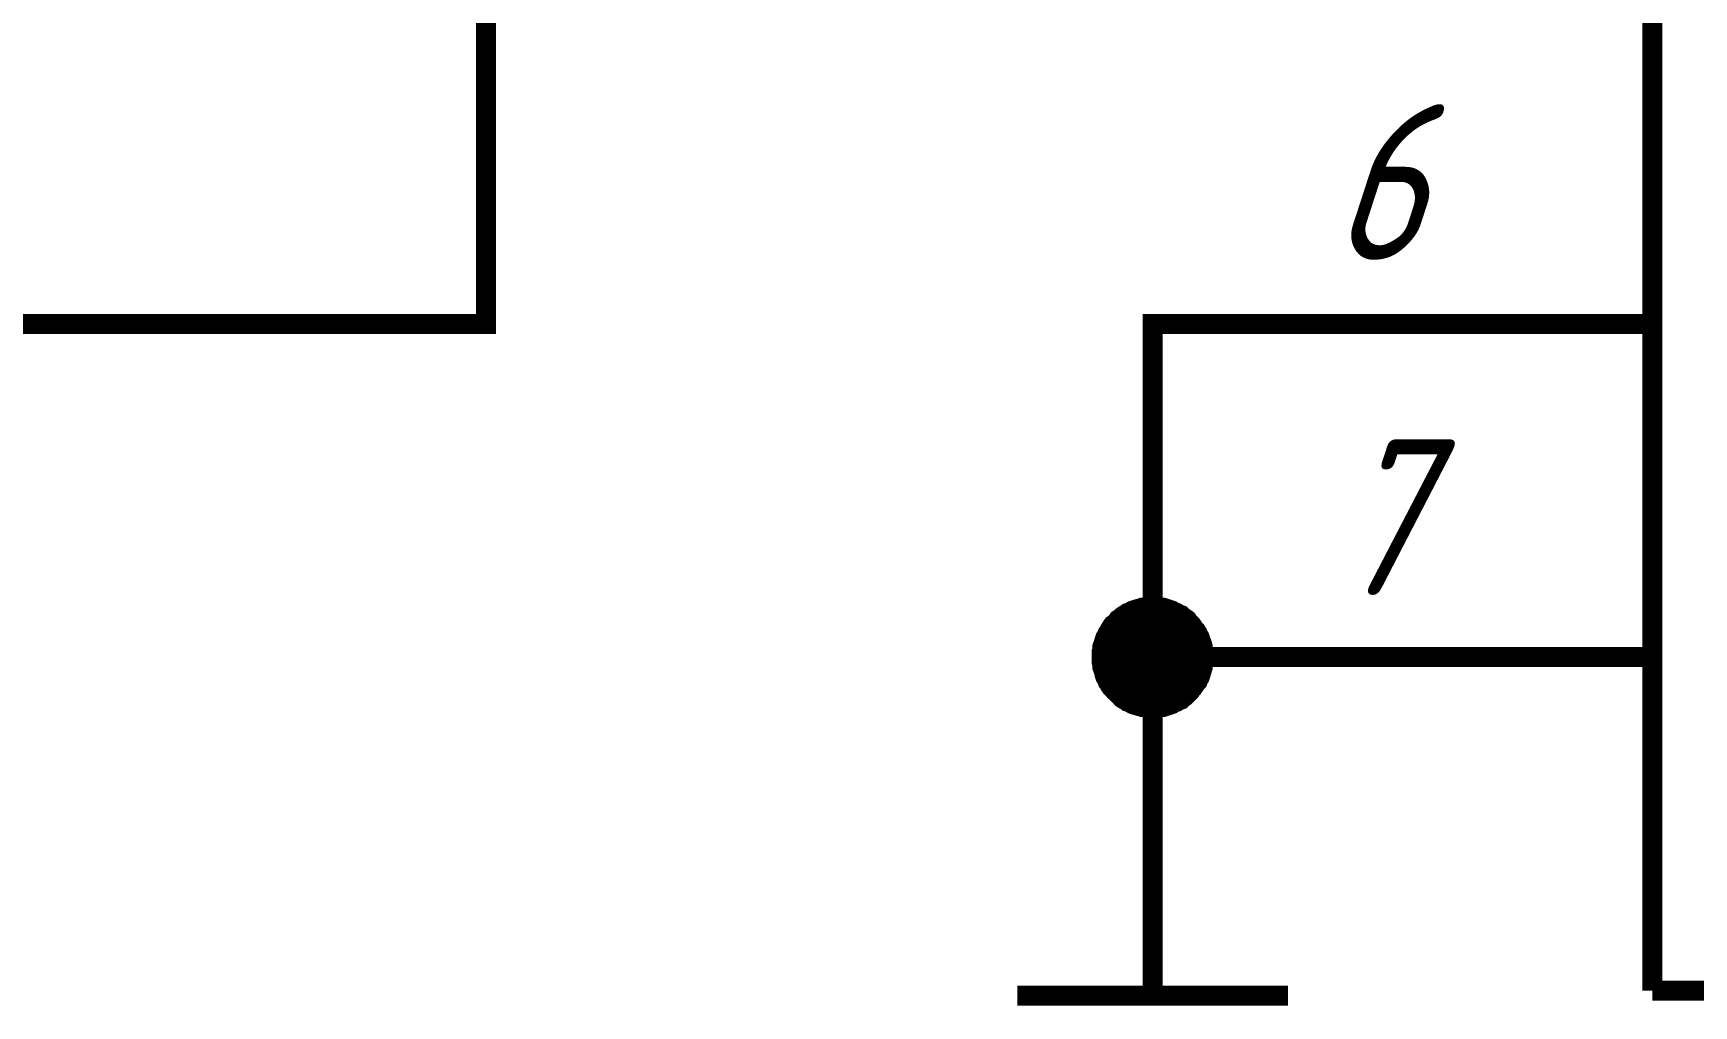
# Model space of a CAD drawing. Header units: millimetres. Extents: x 0 to 420, y 0 to 297.
# Drawn here: x 218.2 to 243.13, y 174.76 to 189.36 of the extents above; entities that cross this region are included whole.
import ezdxf

# ---------------------------------------------------------------- set-up
doc = ezdxf.new("R2010")
doc.units = ezdxf.units.MM
doc.layers.add('Sheet', color=255, linetype='Continuous')
doc.styles.add('GOST', font='', dxfattribs={"oblique": 18})
doc.styles.get('GOST').set_extended_font_data('GOST type A')

msp = doc.modelspace()

# ---------------------------------------------------------------- linework, layer by layer
at = {"layer": 'Sheet'}
for points, const_width in [([(215.007, 184.996), (225, 184.996), (225, 194.99), (225, 199.999), (225, 257.494), (225, 262.491), (237.496, 262.491)], 0.3), ([(242.504, 174.991), (242.504, 219.999)], 0.3), ([(237.496, 179.999), (235.004, 179.999), (235.004, 184.996), (237.496, 184.996)], 0.3), ([(242.504, 184.996), (237.496, 184.996)], 0.3), ([(234.24, 179.999), (234.24, 180.033), (234.24, 180.078), (234.251, 180.111), (234.251, 180.156), (234.263, 180.19), (234.274, 180.224), (234.285, 180.257), (234.296, 180.291), (234.319, 180.325), (234.33, 180.358), (234.353, 180.392), (234.364, 180.414), (234.386, 180.448), (234.409, 180.482), (234.442, 180.504), (234.465, 180.527), (234.487, 180.56), (234.521, 180.583), (234.543, 180.605), (234.577, 180.628), (234.611, 180.639), (234.633, 180.662), (234.667, 180.673), (234.701, 180.695), (234.734, 180.706), (234.779, 180.718), (234.813, 180.729), (234.847, 180.74), (234.891, 180.74), (234.925, 180.751), (234.959, 180.751), (235.004, 180.751)], 0.3), ([(234.24, 179.999), (234.24, 180.033), (234.24, 180.078), (234.251, 180.111), (234.251, 180.156), (234.263, 180.19), (234.274, 180.224), (234.285, 180.257), (234.296, 180.291), (234.319, 180.325), (234.33, 180.358), (234.353, 180.392), (234.364, 180.414), (234.386, 180.448), (234.409, 180.482), (234.442, 180.504), (234.465, 180.527), (234.487, 180.56), (234.521, 180.583), (234.543, 180.605), (234.577, 180.628), (234.611, 180.639), (234.633, 180.662), (234.667, 180.673), (234.701, 180.695), (234.734, 180.706), (234.779, 180.718), (234.813, 180.729), (234.847, 180.74), (234.891, 180.74), (234.925, 180.751), (234.959, 180.751), (235.004, 180.751)], 0.3), ([(234.24, 179.999), (234.24, 180.033), (234.24, 180.078), (234.251, 180.111), (234.251, 180.156), (234.263, 180.19), (234.274, 180.224), (234.285, 180.257), (234.296, 180.291), (234.319, 180.325), (234.33, 180.358), (234.353, 180.392), (234.364, 180.414), (234.386, 180.448), (234.409, 180.482), (234.442, 180.504), (234.465, 180.527), (234.487, 180.56), (234.521, 180.583), (234.543, 180.605), (234.577, 180.628), (234.611, 180.639), (234.633, 180.662), (234.667, 180.673), (234.701, 180.695), (234.734, 180.706), (234.779, 180.718), (234.813, 180.729), (234.847, 180.74), (234.891, 180.74), (234.925, 180.751), (234.959, 180.751), (235.004, 180.751)], 0.3), ([(234.24, 179.999), (234.24, 180.033), (234.24, 180.078), (234.251, 180.111), (234.251, 180.156), (234.263, 180.19), (234.274, 180.224), (234.285, 180.257), (234.296, 180.291), (234.319, 180.325), (234.33, 180.358), (234.353, 180.392), (234.364, 180.414), (234.386, 180.448), (234.409, 180.482), (234.442, 180.504), (234.465, 180.527), (234.487, 180.56), (234.521, 180.583), (234.543, 180.605), (234.577, 180.628), (234.611, 180.639), (234.633, 180.662), (234.667, 180.673), (234.701, 180.695), (234.734, 180.706), (234.779, 180.718), (234.813, 180.729), (234.847, 180.74), (234.891, 180.74), (234.925, 180.751), (234.959, 180.751), (235.004, 180.751)], 0.3), ([(234.24, 179.999), (234.24, 180.033), (234.24, 180.078), (234.251, 180.111), (234.251, 180.156), (234.263, 180.19), (234.274, 180.224), (234.285, 180.257), (234.296, 180.291), (234.319, 180.325), (234.33, 180.358), (234.353, 180.392), (234.364, 180.414), (234.386, 180.448), (234.409, 180.482), (234.442, 180.504), (234.465, 180.527), (234.487, 180.56), (234.521, 180.583), (234.543, 180.605), (234.577, 180.628), (234.611, 180.639), (234.633, 180.662), (234.667, 180.673), (234.701, 180.695), (234.734, 180.706), (234.779, 180.718), (234.813, 180.729), (234.847, 180.74), (234.891, 180.74), (234.925, 180.751), (234.959, 180.751), (235.004, 180.751)], 0.0991), ([(234.24, 179.999), (234.24, 180.033), (234.24, 180.078), (234.251, 180.111), (234.251, 180.156), (234.263, 180.19), (234.274, 180.224), (234.285, 180.257), (234.296, 180.291), (234.319, 180.325), (234.33, 180.358), (234.353, 180.392), (234.364, 180.414), (234.386, 180.448), (234.409, 180.482), (234.442, 180.504), (234.465, 180.527), (234.487, 180.56), (234.521, 180.583), (234.543, 180.605), (234.577, 180.628), (234.611, 180.639), (234.633, 180.662), (234.667, 180.673), (234.701, 180.695), (234.734, 180.706), (234.779, 180.718), (234.813, 180.729), (234.847, 180.74), (234.891, 180.74), (234.925, 180.751), (234.959, 180.751), (235.004, 180.751)], 0.0991), ([(234.24, 179.999), (234.24, 180.033), (234.24, 180.078), (234.251, 180.111), (234.251, 180.156), (234.263, 180.19), (234.274, 180.224), (234.285, 180.257), (234.296, 180.291), (234.319, 180.325), (234.33, 180.358), (234.353, 180.392), (234.364, 180.414), (234.386, 180.448), (234.409, 180.482), (234.442, 180.504), (234.465, 180.527), (234.487, 180.56), (234.521, 180.583), (234.543, 180.605), (234.577, 180.628), (234.611, 180.639), (234.633, 180.662), (234.667, 180.673), (234.701, 180.695), (234.734, 180.706), (234.779, 180.718), (234.813, 180.729), (234.847, 180.74), (234.891, 180.74), (234.925, 180.751), (234.959, 180.751), (235.004, 180.751)], 0.0991), ([(234.24, 179.999), (234.24, 180.033), (234.24, 180.078), (234.251, 180.111), (234.251, 180.156), (234.263, 180.19), (234.274, 180.224), (234.285, 180.257), (234.296, 180.291), (234.319, 180.325), (234.33, 180.358), (234.353, 180.392), (234.364, 180.414), (234.386, 180.448), (234.409, 180.482), (234.442, 180.504), (234.465, 180.527), (234.487, 180.56), (234.521, 180.583), (234.543, 180.605), (234.577, 180.628), (234.611, 180.639), (234.633, 180.662), (234.667, 180.673), (234.701, 180.695), (234.734, 180.706), (234.779, 180.718), (234.813, 180.729), (234.847, 180.74), (234.891, 180.74), (234.925, 180.751), (234.959, 180.751), (235.004, 180.751)], 0.0991), ([(235.004, 180.751), (235.004, 180.751)], 0.3), ([(235.004, 180.751), (235.037, 180.751), (235.082, 180.751), (235.116, 180.74), (235.161, 180.74), (235.195, 180.729), (235.228, 180.718), (235.262, 180.706), (235.296, 180.695), (235.329, 180.673), (235.363, 180.662), (235.397, 180.639), (235.43, 180.628), (235.453, 180.605), (235.487, 180.583), (235.52, 180.56), (235.543, 180.527), (235.565, 180.504), (235.588, 180.482), (235.61, 180.448), (235.632, 180.414), (235.655, 180.392), (235.677, 180.358), (235.689, 180.325), (235.711, 180.291), (235.722, 180.257), (235.734, 180.224), (235.745, 180.19), (235.756, 180.156), (235.756, 180.111), (235.767, 180.078), (235.767, 180.033), (235.767, 179.999)], 0.3), ([(235.004, 180.751), (235.004, 180.751)], 0.3), ([(235.004, 180.751), (235.037, 180.751), (235.082, 180.751), (235.116, 180.74), (235.161, 180.74), (235.195, 180.729), (235.228, 180.718), (235.262, 180.706), (235.296, 180.695), (235.329, 180.673), (235.363, 180.662), (235.397, 180.639), (235.43, 180.628), (235.453, 180.605), (235.487, 180.583), (235.52, 180.56), (235.543, 180.527), (235.565, 180.504), (235.588, 180.482), (235.61, 180.448), (235.632, 180.414), (235.655, 180.392), (235.677, 180.358), (235.689, 180.325), (235.711, 180.291), (235.722, 180.257), (235.734, 180.224), (235.745, 180.19), (235.756, 180.156), (235.756, 180.111), (235.767, 180.078), (235.767, 180.033), (235.767, 179.999)], 0.3), ([(235.004, 180.751), (235.004, 180.751)], 0.3), ([(235.004, 180.751), (235.037, 180.751), (235.082, 180.751), (235.116, 180.74), (235.161, 180.74), (235.195, 180.729), (235.228, 180.718), (235.262, 180.706), (235.296, 180.695), (235.329, 180.673), (235.363, 180.662), (235.397, 180.639), (235.43, 180.628), (235.453, 180.605), (235.487, 180.583), (235.52, 180.56), (235.543, 180.527), (235.565, 180.504), (235.588, 180.482), (235.61, 180.448), (235.632, 180.414), (235.655, 180.392), (235.677, 180.358), (235.689, 180.325), (235.711, 180.291), (235.722, 180.257), (235.734, 180.224), (235.745, 180.19), (235.756, 180.156), (235.756, 180.111), (235.767, 180.078), (235.767, 180.033), (235.767, 179.999)], 0.3), ([(235.004, 180.751), (235.004, 180.751)], 0.3), ([(235.004, 180.751), (235.037, 180.751), (235.082, 180.751), (235.116, 180.74), (235.161, 180.74), (235.195, 180.729), (235.228, 180.718), (235.262, 180.706), (235.296, 180.695), (235.329, 180.673), (235.363, 180.662), (235.397, 180.639), (235.43, 180.628), (235.453, 180.605), (235.487, 180.583), (235.52, 180.56), (235.543, 180.527), (235.565, 180.504), (235.588, 180.482), (235.61, 180.448), (235.632, 180.414), (235.655, 180.392), (235.677, 180.358), (235.689, 180.325), (235.711, 180.291), (235.722, 180.257), (235.734, 180.224), (235.745, 180.19), (235.756, 180.156), (235.756, 180.111), (235.767, 180.078), (235.767, 180.033), (235.767, 179.999)], 0.3), ([(235.004, 180.751), (235.004, 180.751)], 0.0991), ([(235.004, 180.751), (235.037, 180.751), (235.082, 180.751), (235.116, 180.74), (235.161, 180.74), (235.195, 180.729), (235.228, 180.718), (235.262, 180.706), (235.296, 180.695), (235.329, 180.673), (235.363, 180.662), (235.397, 180.639), (235.43, 180.628), (235.453, 180.605), (235.487, 180.583), (235.52, 180.56), (235.543, 180.527), (235.565, 180.504), (235.588, 180.482), (235.61, 180.448), (235.632, 180.414), (235.655, 180.392), (235.677, 180.358), (235.689, 180.325), (235.711, 180.291), (235.722, 180.257), (235.734, 180.224), (235.745, 180.19), (235.756, 180.156), (235.756, 180.111), (235.767, 180.078), (235.767, 180.033), (235.767, 179.999)], 0.0991), ([(235.004, 180.751), (235.004, 180.751)], 0.0991), ([(235.004, 180.751), (235.037, 180.751), (235.082, 180.751), (235.116, 180.74), (235.161, 180.74), (235.195, 180.729), (235.228, 180.718), (235.262, 180.706), (235.296, 180.695), (235.329, 180.673), (235.363, 180.662), (235.397, 180.639), (235.43, 180.628), (235.453, 180.605), (235.487, 180.583), (235.52, 180.56), (235.543, 180.527), (235.565, 180.504), (235.588, 180.482), (235.61, 180.448), (235.632, 180.414), (235.655, 180.392), (235.677, 180.358), (235.689, 180.325), (235.711, 180.291), (235.722, 180.257), (235.734, 180.224), (235.745, 180.19), (235.756, 180.156), (235.756, 180.111), (235.767, 180.078), (235.767, 180.033), (235.767, 179.999)], 0.0991), ([(235.004, 180.751), (235.004, 180.751)], 0.0991), ([(235.004, 180.751), (235.037, 180.751), (235.082, 180.751), (235.116, 180.74), (235.161, 180.74), (235.195, 180.729), (235.228, 180.718), (235.262, 180.706), (235.296, 180.695), (235.329, 180.673), (235.363, 180.662), (235.397, 180.639), (235.43, 180.628), (235.453, 180.605), (235.487, 180.583), (235.52, 180.56), (235.543, 180.527), (235.565, 180.504), (235.588, 180.482), (235.61, 180.448), (235.632, 180.414), (235.655, 180.392), (235.677, 180.358), (235.689, 180.325), (235.711, 180.291), (235.722, 180.257), (235.734, 180.224), (235.745, 180.19), (235.756, 180.156), (235.756, 180.111), (235.767, 180.078), (235.767, 180.033), (235.767, 179.999)], 0.0991), ([(235.004, 180.751), (235.004, 180.751)], 0.0991), ([(235.004, 180.751), (235.037, 180.751), (235.082, 180.751), (235.116, 180.74), (235.161, 180.74), (235.195, 180.729), (235.228, 180.718), (235.262, 180.706), (235.296, 180.695), (235.329, 180.673), (235.363, 180.662), (235.397, 180.639), (235.43, 180.628), (235.453, 180.605), (235.487, 180.583), (235.52, 180.56), (235.543, 180.527), (235.565, 180.504), (235.588, 180.482), (235.61, 180.448), (235.632, 180.414), (235.655, 180.392), (235.677, 180.358), (235.689, 180.325), (235.711, 180.291), (235.722, 180.257), (235.734, 180.224), (235.745, 180.19), (235.756, 180.156), (235.756, 180.111), (235.767, 180.078), (235.767, 180.033), (235.767, 179.999)], 0.0991), ([(235.004, 179.235), (234.959, 179.235), (234.925, 179.235), (234.891, 179.247), (234.847, 179.247), (234.813, 179.258), (234.779, 179.269), (234.734, 179.28), (234.701, 179.292), (234.667, 179.314), (234.633, 179.325), (234.611, 179.348), (234.577, 179.359), (234.543, 179.381), (234.521, 179.404), (234.487, 179.438), (234.465, 179.46), (234.442, 179.482), (234.409, 179.516), (234.386, 179.539), (234.364, 179.572), (234.353, 179.606), (234.33, 179.628), (234.319, 179.662), (234.296, 179.696), (234.285, 179.729), (234.274, 179.774), (234.263, 179.808), (234.251, 179.842), (234.251, 179.887), (234.24, 179.92), (234.24, 179.954), (234.24, 179.999)], 0.3), ([(234.24, 179.999), (234.24, 179.999)], 0.3), ([(235.004, 179.235), (234.959, 179.235), (234.925, 179.235), (234.891, 179.247), (234.847, 179.247), (234.813, 179.258), (234.779, 179.269), (234.734, 179.28), (234.701, 179.292), (234.667, 179.314), (234.633, 179.325), (234.611, 179.348), (234.577, 179.359), (234.543, 179.381), (234.521, 179.404), (234.487, 179.438), (234.465, 179.46), (234.442, 179.482), (234.409, 179.516), (234.386, 179.539), (234.364, 179.572), (234.353, 179.606), (234.33, 179.628), (234.319, 179.662), (234.296, 179.696), (234.285, 179.729), (234.274, 179.774), (234.263, 179.808), (234.251, 179.842), (234.251, 179.887), (234.24, 179.92), (234.24, 179.954), (234.24, 179.999)], 0.3), ([(234.24, 179.999), (234.24, 179.999)], 0.3), ([(235.004, 179.235), (234.959, 179.235), (234.925, 179.235), (234.891, 179.247), (234.847, 179.247), (234.813, 179.258), (234.779, 179.269), (234.734, 179.28), (234.701, 179.292), (234.667, 179.314), (234.633, 179.325), (234.611, 179.348), (234.577, 179.359), (234.543, 179.381), (234.521, 179.404), (234.487, 179.438), (234.465, 179.46), (234.442, 179.482), (234.409, 179.516), (234.386, 179.539), (234.364, 179.572), (234.353, 179.606), (234.33, 179.628), (234.319, 179.662), (234.296, 179.696), (234.285, 179.729), (234.274, 179.774), (234.263, 179.808), (234.251, 179.842), (234.251, 179.887), (234.24, 179.92), (234.24, 179.954), (234.24, 179.999)], 0.3), ([(234.24, 179.999), (234.24, 179.999)], 0.3), ([(235.004, 179.235), (234.959, 179.235), (234.925, 179.235), (234.891, 179.247), (234.847, 179.247), (234.813, 179.258), (234.779, 179.269), (234.734, 179.28), (234.701, 179.292), (234.667, 179.314), (234.633, 179.325), (234.611, 179.348), (234.577, 179.359), (234.543, 179.381), (234.521, 179.404), (234.487, 179.438), (234.465, 179.46), (234.442, 179.482), (234.409, 179.516), (234.386, 179.539), (234.364, 179.572), (234.353, 179.606), (234.33, 179.628), (234.319, 179.662), (234.296, 179.696), (234.285, 179.729), (234.274, 179.774), (234.263, 179.808), (234.251, 179.842), (234.251, 179.887), (234.24, 179.92), (234.24, 179.954), (234.24, 179.999)], 0.3), ([(234.24, 179.999), (234.24, 179.999)], 0.3), ([(235.004, 179.235), (234.959, 179.235), (234.925, 179.235), (234.891, 179.247), (234.847, 179.247), (234.813, 179.258), (234.779, 179.269), (234.734, 179.28), (234.701, 179.292), (234.667, 179.314), (234.633, 179.325), (234.611, 179.348), (234.577, 179.359), (234.543, 179.381), (234.521, 179.404), (234.487, 179.438), (234.465, 179.46), (234.442, 179.482), (234.409, 179.516), (234.386, 179.539), (234.364, 179.572), (234.353, 179.606), (234.33, 179.628), (234.319, 179.662), (234.296, 179.696), (234.285, 179.729), (234.274, 179.774), (234.263, 179.808), (234.251, 179.842), (234.251, 179.887), (234.24, 179.92), (234.24, 179.954), (234.24, 179.999)], 0.0991), ([(234.24, 179.999), (234.24, 179.999)], 0.0991), ([(235.004, 179.235), (234.959, 179.235), (234.925, 179.235), (234.891, 179.247), (234.847, 179.247), (234.813, 179.258), (234.779, 179.269), (234.734, 179.28), (234.701, 179.292), (234.667, 179.314), (234.633, 179.325), (234.611, 179.348), (234.577, 179.359), (234.543, 179.381), (234.521, 179.404), (234.487, 179.438), (234.465, 179.46), (234.442, 179.482), (234.409, 179.516), (234.386, 179.539), (234.364, 179.572), (234.353, 179.606), (234.33, 179.628), (234.319, 179.662), (234.296, 179.696), (234.285, 179.729), (234.274, 179.774), (234.263, 179.808), (234.251, 179.842), (234.251, 179.887), (234.24, 179.92), (234.24, 179.954), (234.24, 179.999)], 0.0991), ([(234.24, 179.999), (234.24, 179.999)], 0.0991), ([(235.004, 179.235), (234.959, 179.235), (234.925, 179.235), (234.891, 179.247), (234.847, 179.247), (234.813, 179.258), (234.779, 179.269), (234.734, 179.28), (234.701, 179.292), (234.667, 179.314), (234.633, 179.325), (234.611, 179.348), (234.577, 179.359), (234.543, 179.381), (234.521, 179.404), (234.487, 179.438), (234.465, 179.46), (234.442, 179.482), (234.409, 179.516), (234.386, 179.539), (234.364, 179.572), (234.353, 179.606), (234.33, 179.628), (234.319, 179.662), (234.296, 179.696), (234.285, 179.729), (234.274, 179.774), (234.263, 179.808), (234.251, 179.842), (234.251, 179.887), (234.24, 179.92), (234.24, 179.954), (234.24, 179.999)], 0.0991), ([(234.24, 179.999), (234.24, 179.999)], 0.0991), ([(235.004, 179.235), (234.959, 179.235), (234.925, 179.235), (234.891, 179.247), (234.847, 179.247), (234.813, 179.258), (234.779, 179.269), (234.734, 179.28), (234.701, 179.292), (234.667, 179.314), (234.633, 179.325), (234.611, 179.348), (234.577, 179.359), (234.543, 179.381), (234.521, 179.404), (234.487, 179.438), (234.465, 179.46), (234.442, 179.482), (234.409, 179.516), (234.386, 179.539), (234.364, 179.572), (234.353, 179.606), (234.33, 179.628), (234.319, 179.662), (234.296, 179.696), (234.285, 179.729), (234.274, 179.774), (234.263, 179.808), (234.251, 179.842), (234.251, 179.887), (234.24, 179.92), (234.24, 179.954), (234.24, 179.999)], 0.0991), ([(234.24, 179.999), (234.24, 179.999)], 0.0991), ([(235.004, 179.999), (235.004, 174.912)], 0.3), ([(235.767, 179.999), (235.767, 179.954), (235.767, 179.92), (235.756, 179.887), (235.756, 179.842), (235.745, 179.808), (235.734, 179.774), (235.722, 179.729), (235.711, 179.696), (235.689, 179.662), (235.677, 179.628), (235.655, 179.606), (235.632, 179.572), (235.61, 179.539), (235.588, 179.516), (235.565, 179.482), (235.543, 179.46), (235.52, 179.438), (235.487, 179.404), (235.453, 179.381), (235.43, 179.359), (235.397, 179.348), (235.363, 179.325), (235.329, 179.314), (235.296, 179.292), (235.262, 179.28), (235.228, 179.269), (235.195, 179.258), (235.161, 179.247), (235.116, 179.247), (235.082, 179.235), (235.037, 179.235), (235.004, 179.235)], 0.3), ([(235.767, 179.999), (235.767, 179.954), (235.767, 179.92), (235.756, 179.887), (235.756, 179.842), (235.745, 179.808), (235.734, 179.774), (235.722, 179.729), (235.711, 179.696), (235.689, 179.662), (235.677, 179.628), (235.655, 179.606), (235.632, 179.572), (235.61, 179.539), (235.588, 179.516), (235.565, 179.482), (235.543, 179.46), (235.52, 179.438), (235.487, 179.404), (235.453, 179.381), (235.43, 179.359), (235.397, 179.348), (235.363, 179.325), (235.329, 179.314), (235.296, 179.292), (235.262, 179.28), (235.228, 179.269), (235.195, 179.258), (235.161, 179.247), (235.116, 179.247), (235.082, 179.235), (235.037, 179.235), (235.004, 179.235)], 0.3), ([(235.767, 179.999), (235.767, 179.954), (235.767, 179.92), (235.756, 179.887), (235.756, 179.842), (235.745, 179.808), (235.734, 179.774), (235.722, 179.729), (235.711, 179.696), (235.689, 179.662), (235.677, 179.628), (235.655, 179.606), (235.632, 179.572), (235.61, 179.539), (235.588, 179.516), (235.565, 179.482), (235.543, 179.46), (235.52, 179.438), (235.487, 179.404), (235.453, 179.381), (235.43, 179.359), (235.397, 179.348), (235.363, 179.325), (235.329, 179.314), (235.296, 179.292), (235.262, 179.28), (235.228, 179.269), (235.195, 179.258), (235.161, 179.247), (235.116, 179.247), (235.082, 179.235), (235.037, 179.235), (235.004, 179.235)], 0.3), ([(235.767, 179.999), (235.767, 179.954), (235.767, 179.92), (235.756, 179.887), (235.756, 179.842), (235.745, 179.808), (235.734, 179.774), (235.722, 179.729), (235.711, 179.696), (235.689, 179.662), (235.677, 179.628), (235.655, 179.606), (235.632, 179.572), (235.61, 179.539), (235.588, 179.516), (235.565, 179.482), (235.543, 179.46), (235.52, 179.438), (235.487, 179.404), (235.453, 179.381), (235.43, 179.359), (235.397, 179.348), (235.363, 179.325), (235.329, 179.314), (235.296, 179.292), (235.262, 179.28), (235.228, 179.269), (235.195, 179.258), (235.161, 179.247), (235.116, 179.247), (235.082, 179.235), (235.037, 179.235), (235.004, 179.235)], 0.3), ([(235.767, 179.999), (235.767, 179.954), (235.767, 179.92), (235.756, 179.887), (235.756, 179.842), (235.745, 179.808), (235.734, 179.774), (235.722, 179.729), (235.711, 179.696), (235.689, 179.662), (235.677, 179.628), (235.655, 179.606), (235.632, 179.572), (235.61, 179.539), (235.588, 179.516), (235.565, 179.482), (235.543, 179.46), (235.52, 179.438), (235.487, 179.404), (235.453, 179.381), (235.43, 179.359), (235.397, 179.348), (235.363, 179.325), (235.329, 179.314), (235.296, 179.292), (235.262, 179.28), (235.228, 179.269), (235.195, 179.258), (235.161, 179.247), (235.116, 179.247), (235.082, 179.235), (235.037, 179.235), (235.004, 179.235)], 0.0991), ([(235.767, 179.999), (235.767, 179.954), (235.767, 179.92), (235.756, 179.887), (235.756, 179.842), (235.745, 179.808), (235.734, 179.774), (235.722, 179.729), (235.711, 179.696), (235.689, 179.662), (235.677, 179.628), (235.655, 179.606), (235.632, 179.572), (235.61, 179.539), (235.588, 179.516), (235.565, 179.482), (235.543, 179.46), (235.52, 179.438), (235.487, 179.404), (235.453, 179.381), (235.43, 179.359), (235.397, 179.348), (235.363, 179.325), (235.329, 179.314), (235.296, 179.292), (235.262, 179.28), (235.228, 179.269), (235.195, 179.258), (235.161, 179.247), (235.116, 179.247), (235.082, 179.235), (235.037, 179.235), (235.004, 179.235)], 0.0991), ([(235.767, 179.999), (235.767, 179.954), (235.767, 179.92), (235.756, 179.887), (235.756, 179.842), (235.745, 179.808), (235.734, 179.774), (235.722, 179.729), (235.711, 179.696), (235.689, 179.662), (235.677, 179.628), (235.655, 179.606), (235.632, 179.572), (235.61, 179.539), (235.588, 179.516), (235.565, 179.482), (235.543, 179.46), (235.52, 179.438), (235.487, 179.404), (235.453, 179.381), (235.43, 179.359), (235.397, 179.348), (235.363, 179.325), (235.329, 179.314), (235.296, 179.292), (235.262, 179.28), (235.228, 179.269), (235.195, 179.258), (235.161, 179.247), (235.116, 179.247), (235.082, 179.235), (235.037, 179.235), (235.004, 179.235)], 0.0991), ([(235.767, 179.999), (235.767, 179.954), (235.767, 179.92), (235.756, 179.887), (235.756, 179.842), (235.745, 179.808), (235.734, 179.774), (235.722, 179.729), (235.711, 179.696), (235.689, 179.662), (235.677, 179.628), (235.655, 179.606), (235.632, 179.572), (235.61, 179.539), (235.588, 179.516), (235.565, 179.482), (235.543, 179.46), (235.52, 179.438), (235.487, 179.404), (235.453, 179.381), (235.43, 179.359), (235.397, 179.348), (235.363, 179.325), (235.329, 179.314), (235.296, 179.292), (235.262, 179.28), (235.228, 179.269), (235.195, 179.258), (235.161, 179.247), (235.116, 179.247), (235.082, 179.235), (235.037, 179.235), (235.004, 179.235)], 0.0991), ([(235.767, 179.999), (235.767, 179.999), (235.767, 179.999), (235.767, 179.999), (235.767, 179.999), (235.767, 179.999), (235.767, 179.999), (235.767, 179.999), (235.767, 179.999), (235.767, 179.999), (235.767, 179.999), (235.767, 179.999), (235.767, 179.999), (235.767, 179.999), (235.767, 179.999), (235.767, 179.999), (235.767, 179.999), (235.767, 179.999), (235.767, 179.999), (235.767, 179.999), (235.767, 179.999), (235.767, 179.999), (235.767, 179.999), (235.767, 179.999), (235.767, 179.999), (235.767, 179.999), (235.767, 179.999), (235.767, 179.999), (235.767, 179.999), (235.767, 179.999), (235.767, 179.999), (235.767, 179.999), (235.767, 179.999)], 0.3), ([(235.767, 179.999), (235.767, 179.999)], 0.3), ([(235.767, 179.999), (235.767, 179.999), (235.767, 179.999), (235.767, 179.999), (235.767, 179.999), (235.767, 179.999), (235.767, 179.999), (235.767, 179.999), (235.767, 179.999), (235.767, 179.999), (235.767, 179.999), (235.767, 179.999), (235.767, 179.999), (235.767, 179.999), (235.767, 179.999), (235.767, 179.999), (235.767, 179.999), (235.767, 179.999), (235.767, 179.999), (235.767, 179.999), (235.767, 179.999), (235.767, 179.999), (235.767, 179.999), (235.767, 179.999), (235.767, 179.999), (235.767, 179.999), (235.767, 179.999), (235.767, 179.999), (235.767, 179.999), (235.767, 179.999), (235.767, 179.999), (235.767, 179.999), (235.767, 179.999)], 0.3), ([(235.767, 179.999), (235.767, 179.999)], 0.3), ([(235.767, 179.999), (235.767, 179.999), (235.767, 179.999), (235.767, 179.999), (235.767, 179.999), (235.767, 179.999), (235.767, 179.999), (235.767, 179.999), (235.767, 179.999), (235.767, 179.999), (235.767, 179.999), (235.767, 179.999), (235.767, 179.999), (235.767, 179.999), (235.767, 179.999), (235.767, 179.999), (235.767, 179.999), (235.767, 179.999), (235.767, 179.999), (235.767, 179.999), (235.767, 179.999), (235.767, 179.999), (235.767, 179.999), (235.767, 179.999), (235.767, 179.999), (235.767, 179.999), (235.767, 179.999), (235.767, 179.999), (235.767, 179.999), (235.767, 179.999), (235.767, 179.999), (235.767, 179.999), (235.767, 179.999)], 0.3), ([(235.767, 179.999), (235.767, 179.999)], 0.3), ([(235.767, 179.999), (235.767, 179.999), (235.767, 179.999), (235.767, 179.999), (235.767, 179.999), (235.767, 179.999), (235.767, 179.999), (235.767, 179.999), (235.767, 179.999), (235.767, 179.999), (235.767, 179.999), (235.767, 179.999), (235.767, 179.999), (235.767, 179.999), (235.767, 179.999), (235.767, 179.999), (235.767, 179.999), (235.767, 179.999), (235.767, 179.999), (235.767, 179.999), (235.767, 179.999), (235.767, 179.999), (235.767, 179.999), (235.767, 179.999), (235.767, 179.999), (235.767, 179.999), (235.767, 179.999), (235.767, 179.999), (235.767, 179.999), (235.767, 179.999), (235.767, 179.999), (235.767, 179.999), (235.767, 179.999)], 0.3), ([(235.767, 179.999), (235.767, 179.999)], 0.3), ([(235.767, 179.999), (235.767, 179.999), (235.767, 179.999), (235.767, 179.999), (235.767, 179.999), (235.767, 179.999), (235.767, 179.999), (235.767, 179.999), (235.767, 179.999), (235.767, 179.999), (235.767, 179.999), (235.767, 179.999), (235.767, 179.999), (235.767, 179.999), (235.767, 179.999), (235.767, 179.999), (235.767, 179.999), (235.767, 179.999), (235.767, 179.999), (235.767, 179.999), (235.767, 179.999), (235.767, 179.999), (235.767, 179.999), (235.767, 179.999), (235.767, 179.999), (235.767, 179.999), (235.767, 179.999), (235.767, 179.999), (235.767, 179.999), (235.767, 179.999), (235.767, 179.999), (235.767, 179.999), (235.767, 179.999)], 0.0991), ([(235.767, 179.999), (235.767, 179.999)], 0.0991), ([(235.767, 179.999), (235.767, 179.999), (235.767, 179.999), (235.767, 179.999), (235.767, 179.999), (235.767, 179.999), (235.767, 179.999), (235.767, 179.999), (235.767, 179.999), (235.767, 179.999), (235.767, 179.999), (235.767, 179.999), (235.767, 179.999), (235.767, 179.999), (235.767, 179.999), (235.767, 179.999), (235.767, 179.999), (235.767, 179.999), (235.767, 179.999), (235.767, 179.999), (235.767, 179.999), (235.767, 179.999), (235.767, 179.999), (235.767, 179.999), (235.767, 179.999), (235.767, 179.999), (235.767, 179.999), (235.767, 179.999), (235.767, 179.999), (235.767, 179.999), (235.767, 179.999), (235.767, 179.999), (235.767, 179.999)], 0.0991), ([(235.767, 179.999), (235.767, 179.999)], 0.0991), ([(235.767, 179.999), (235.767, 179.999), (235.767, 179.999), (235.767, 179.999), (235.767, 179.999), (235.767, 179.999), (235.767, 179.999), (235.767, 179.999), (235.767, 179.999), (235.767, 179.999), (235.767, 179.999), (235.767, 179.999), (235.767, 179.999), (235.767, 179.999), (235.767, 179.999), (235.767, 179.999), (235.767, 179.999), (235.767, 179.999), (235.767, 179.999), (235.767, 179.999), (235.767, 179.999), (235.767, 179.999), (235.767, 179.999), (235.767, 179.999), (235.767, 179.999), (235.767, 179.999), (235.767, 179.999), (235.767, 179.999), (235.767, 179.999), (235.767, 179.999), (235.767, 179.999), (235.767, 179.999), (235.767, 179.999)], 0.0991), ([(235.767, 179.999), (235.767, 179.999)], 0.0991), ([(235.767, 179.999), (235.767, 179.999), (235.767, 179.999), (235.767, 179.999), (235.767, 179.999), (235.767, 179.999), (235.767, 179.999), (235.767, 179.999), (235.767, 179.999), (235.767, 179.999), (235.767, 179.999), (235.767, 179.999), (235.767, 179.999), (235.767, 179.999), (235.767, 179.999), (235.767, 179.999), (235.767, 179.999), (235.767, 179.999), (235.767, 179.999), (235.767, 179.999), (235.767, 179.999), (235.767, 179.999), (235.767, 179.999), (235.767, 179.999), (235.767, 179.999), (235.767, 179.999), (235.767, 179.999), (235.767, 179.999), (235.767, 179.999), (235.767, 179.999), (235.767, 179.999), (235.767, 179.999), (235.767, 179.999)], 0.0991), ([(235.767, 179.999), (235.767, 179.999)], 0.0991), ([(242.504, 179.999), (237.496, 179.999)], 0.3), ([(232.972, 174.912), (237.036, 174.912)], 0.3), ([(282.496, 174.991), (242.504, 174.991)], 0.3)]:
    msp.add_lwpolyline(points, dxfattribs=dict(at, const_width=const_width))
at = {"layer": 'Sheet', "const_width": 0.762}
msp.add_lwpolyline([(234.619, 180, 1), (235.381, 180, 1)], format="xyb", close=True, dxfattribs=at)

# ---------------------------------------------------------------- texts
at = {"layer": 'Sheet', "style": 'GOST', "oblique": 18}
for s, p in [('6', (237.665, 185.962)), ('7', (237.665, 180.931))]:
    msp.add_text(s, height=2.336, dxfattribs=at).set_placement(p)

doc.saveas('drawing.dxf')
